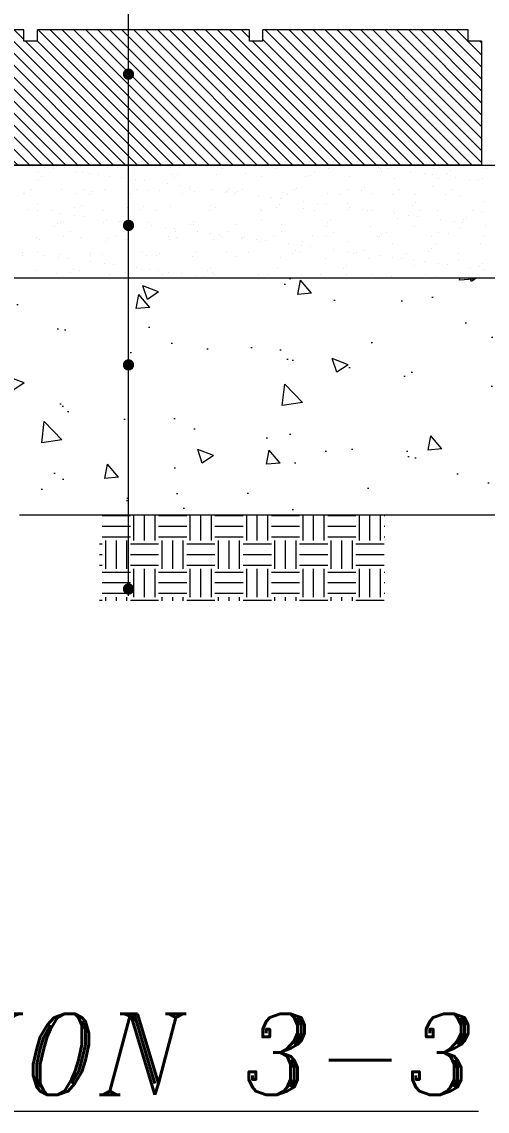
# Model space of a CAD drawing. Header units: centimetres. Extents: x 7997 to 116674, y 1017 to 13844.
# Drawn here: x 20610.7 to 20817.2, y 10329.8 to 10812.5 of the extents above; entities that cross this region are included whole.
import ezdxf

# ---------------------------------------------------------------- set-up
doc = ezdxf.new("R2010")
doc.units = ezdxf.units.CM
doc.header["$LTSCALE"] = 200
for name, color, linetype, lineweight in [('HAT', 8, 'Continuous', 9), ('TEXT', 6, 'Continuous', 18), ('W', 2, 'Continuous', 20)]:
    doc.layers.add(name, color=color, linetype=linetype, lineweight=lineweight)
doc.styles.add('ITALICT', font='italict')

# ---------------------------------------------------------------- blocks, each defined once
blk = doc.blocks.new('*X561')
at = {"color": 0}
for p, q in [((-4567.56, 4032.17), (-4567.56, 4032.17)), ((-4535.84, 4030.45), (-4535.84, 4030.45)), ((-4533.07, 4027.92), (-4533.07, 4027.92)), ((-4520.85, 4032.25), (-4520.85, 4032.25)), ((-4520.31, 4026.52), (-4520.31, 4026.52)), ((-4512.5, 4027.55), (-4512.5, 4027.55)), ((-4500.31, 4029.16), (-4500.31, 4029.16)), ((-4479.93, 4031.84), (-4479.93, 4031.84)), ((-4474.93, 4029.13), (-4474.93, 4029.13)), ((-4474.14, 4032.34), (-4474.14, 4032.34)), ((-4472.12, 4032.87), (-4472.12, 4032.87)), ((-4459.93, 4034.47), (-4459.93, 4034.47)), ((-4427.42, 4032.42), (-4427.42, 4032.42)), ((-4414.91, 4028.61), (-4414.91, 4028.61)), ((-4412.14, 4026.08), (-4412.14, 4026.08)), ((-4380.71, 4032.51), (-4380.71, 4032.51)), ((-4354, 4027.29), (-4354, 4027.29)), ((-4334, 4032.59), (-4334, 4032.59)), ((-4327.98, 4026.62), (-4327.98, 4026.62)), ((-4293.98, 4026.77), (-4293.98, 4026.77)), ((-4288.72, 4027.12), (-4288.72, 4027.12)), ((-4287.29, 4032.68), (-4287.29, 4032.68)), ((-4250.34, 4026.94), (-4250.34, 4026.94)), ((-4240.57, 4032.76), (-4240.57, 4032.76)), ((-4223.84, 4026.72), (-4223.84, 4026.72)), ((-4216.03, 4027.74), (-4216.03, 4027.74)), ((-4209.83, 4028.4), (-4209.83, 4028.4)), ((-4203.84, 4029.35), (-4203.84, 4029.35)), ((-4193.86, 4032.85), (-4193.86, 4032.85)), ((-4183.47, 4032.03), (-4183.47, 4032.03)), ((-4175.66, 4033.06), (-4175.66, 4033.06)), ((-4170.57, 4028.9), (-4170.57, 4028.9)), ((-4163.46, 4034.67), (-4163.46, 4034.67)), ((-4564.28, 4023.07), (-4564.28, 4023.07)), ((-4560.69, 4021.21), (-4560.69, 4021.21)), ((-4552.88, 4022.24), (-4552.88, 4022.24)), ((-4540.68, 4023.84), (-4540.68, 4023.84)), ((-4525.01, 4023.57), (-4525.01, 4023.57)), ((-4486.64, 4023.39), (-4486.64, 4023.39)), ((-4446.13, 4024.84), (-4446.13, 4024.84)), ((-4406.86, 4025.35), (-4406.86, 4025.35)), ((-4368.49, 4025.16), (-4368.49, 4025.16)), ((-4304.6, 4016.09), (-4304.6, 4016.09)), ((-4296.79, 4017.11), (-4296.79, 4017.11)), ((-4291.22, 4024.24), (-4291.22, 4024.24)), ((-4284.59, 4018.72), (-4284.59, 4018.72)), ((-4264.22, 4021.4), (-4264.22, 4021.4)), ((-4256.41, 4022.43), (-4256.41, 4022.43)), ((-4244.22, 4024.03), (-4244.22, 4024.03)), ((-4233.07, 4025.44), (-4233.07, 4025.44)), ((-4173.05, 4024.93), (-4173.05, 4024.93)), ((-4170.29, 4022.39), (-4170.29, 4022.39)), ((-4545.24, 4008.05), (-4545.24, 4008.05)), ((-4537.83, 4013.23), (-4537.83, 4013.23)), ((-4531.5, 4009.2), (-4531.5, 4009.2)), ((-4520.02, 4015.96), (-4520.02, 4015.96)), ((-4504.73, 4009.51), (-4504.73, 4009.51)), ((-4491.12, 4013.31), (-4491.12, 4013.31)), ((-4484.79, 4009.28), (-4484.79, 4009.28)), ((-4465.47, 4010.01), (-4465.47, 4010.01)), ((-4460, 4015.45), (-4460, 4015.45)), ((-4457.24, 4012.91), (-4457.24, 4012.91)), ((-4444.41, 4013.4), (-4444.41, 4013.4)), ((-4438.08, 4009.37), (-4438.08, 4009.37)), ((-4427.09, 4009.82), (-4427.09, 4009.82)), ((-4399.09, 4014.12), (-4399.09, 4014.12)), ((-4397.69, 4013.48), (-4397.69, 4013.48)), ((-4391.37, 4009.45), (-4391.37, 4009.45)), ((-4386.58, 4011.28), (-4386.58, 4011.28)), ((-4377.54, 4006.48), (-4377.54, 4006.48)), ((-4365.35, 4008.09), (-4365.35, 4008.09)), ((-4350.98, 4013.57), (-4350.98, 4013.57)), ((-4347.32, 4011.78), (-4347.32, 4011.78)), ((-4344.97, 4010.77), (-4344.97, 4010.77)), ((-4344.66, 4009.54), (-4344.66, 4009.54)), ((-4339.07, 4013.6), (-4339.07, 4013.6)), ((-4337.16, 4011.8), (-4337.16, 4011.8)), ((-4336.31, 4011.07), (-4336.31, 4011.07)), ((-4324.97, 4013.4), (-4324.97, 4013.4)), ((-4308.95, 4011.6), (-4308.95, 4011.6)), ((-4304.27, 4013.65), (-4304.27, 4013.65)), ((-4297.94, 4009.62), (-4297.94, 4009.62)), ((-4278.17, 4012.28), (-4278.17, 4012.28)), ((-4268.43, 4013.06), (-4268.43, 4013.06)), ((-4257.56, 4013.74), (-4257.56, 4013.74)), ((-4251.23, 4009.71), (-4251.23, 4009.71)), ((-4229.17, 4013.56), (-4229.17, 4013.56)), ((-4218.14, 4011.76), (-4218.14, 4011.76)), ((-4215.38, 4009.23), (-4215.38, 4009.23)), ((-4210.85, 4013.82), (-4210.85, 4013.82)), ((-4204.52, 4009.79), (-4204.52, 4009.79)), ((-4190.8, 4013.37), (-4190.8, 4013.37)), ((-4164.13, 4013.91), (-4164.13, 4013.91)), ((-4157.81, 4009.88), (-4157.81, 4009.88)), ((-4157.24, 4010.44), (-4157.24, 4010.44)), ((-4565.11, 4002.8), (-4565.11, 4002.8)), ((-4505.09, 4002.28), (-4505.09, 4002.28)), ((-4502.33, 3999.75), (-4502.33, 3999.75)), ((-4446.1, 3997.46), (-4446.1, 3997.46)), ((-4444.19, 4000.96), (-4444.19, 4000.96)), ((-4425.73, 4000.14), (-4425.73, 4000.14)), ((-4417.92, 4001.17), (-4417.92, 4001.17)), ((-4405.72, 4002.77), (-4405.72, 4002.77)), ((-4385.35, 4005.45), (-4385.35, 4005.45)), ((-4384.16, 4000.44), (-4384.16, 4000.44)), ((-4381.4, 3997.91), (-4381.4, 3997.91)), ((-4327.03, 3997.72), (-4327.03, 3997.72)), ((-4323.26, 3999.11), (-4323.26, 3999.11)), ((-4287.77, 3998.22), (-4287.77, 3998.22)), ((-4263.24, 3998.6), (-4263.24, 3998.6)), ((-4249.4, 3998.04), (-4249.4, 3998.04)), ((-4208.89, 3999.5), (-4208.89, 3999.5)), ((-4202.33, 3997.27), (-4202.33, 3997.27)), ((-4169.62, 4000), (-4169.62, 4000)), ((-4563.33, 3994.17), (-4563.33, 3994.17)), ((-4555.45, 3994.61), (-4555.45, 3994.61)), ((-4550.18, 3989.12), (-4550.18, 3989.12)), ((-4524.07, 3994.67), (-4524.07, 3994.67)), ((-4508.73, 3994.69), (-4508.73, 3994.69)), ((-4506.48, 3989.51), (-4506.48, 3989.51)), ((-4498.67, 3990.54), (-4498.67, 3990.54)), ((-4489.28, 3987.79), (-4489.28, 3987.79)), ((-4486.48, 3992.14), (-4486.48, 3992.14)), ((-4485.7, 3994.48), (-4485.7, 3994.48)), ((-4466.1, 3994.82), (-4466.1, 3994.82)), ((-4462.02, 3994.78), (-4462.02, 3994.78)), ((-4458.29, 3995.85), (-4458.29, 3995.85)), ((-4445.18, 3995.94), (-4445.18, 3995.94)), ((-4429.26, 3987.27), (-4429.26, 3987.27)), ((-4415.31, 3994.86), (-4415.31, 3994.86)), ((-4405.92, 3996.44), (-4405.92, 3996.44)), ((-4368.6, 3994.94), (-4368.6, 3994.94)), ((-4367.55, 3996.26), (-4367.55, 3996.26)), ((-4321.88, 3995.03), (-4321.88, 3995.03)), ((-4275.17, 3995.11), (-4275.17, 3995.11)), ((-4260.47, 3996.06), (-4260.47, 3996.06)), ((-4228.46, 3995.2), (-4228.46, 3995.2)), ((-4210.01, 3989.7), (-4210.01, 3989.7)), ((-4202.21, 3990.73), (-4202.21, 3990.73)), ((-4190.01, 3992.33), (-4190.01, 3992.33)), ((-4181.75, 3995.28), (-4181.75, 3995.28)), ((-4169.64, 3995.02), (-4169.64, 3995.02)), ((-4161.83, 3996.04), (-4161.83, 3996.04)), ((-4567.23, 3981.51), (-4567.23, 3981.51)), ((-4547.42, 3986.58), (-4547.42, 3986.58)), ((-4546.86, 3984.19), (-4546.86, 3984.19)), ((-4544.3, 3979.14), (-4544.3, 3979.14)), ((-4539.05, 3985.22), (-4539.05, 3985.22)), ((-4526.85, 3986.82), (-4526.85, 3986.82)), ((-4503.78, 3980.6), (-4503.78, 3980.6)), ((-4464.52, 3981.1), (-4464.52, 3981.1)), ((-4426.49, 3984.74), (-4426.49, 3984.74)), ((-4426.15, 3980.92), (-4426.15, 3980.92)), ((-4385.64, 3982.38), (-4385.64, 3982.38)), ((-4368.35, 3985.95), (-4368.35, 3985.95)), ((-4346.37, 3982.88), (-4346.37, 3982.88)), ((-4308.33, 3985.43), (-4308.33, 3985.43)), ((-4308, 3982.7), (-4308, 3982.7)), ((-4305.56, 3982.9), (-4305.56, 3982.9)), ((-4290.77, 3979.07), (-4290.77, 3979.07)), ((-4282.96, 3980.1), (-4282.96, 3980.1)), ((-4270.76, 3981.7), (-4270.76, 3981.7)), ((-4267.49, 3984.16), (-4267.49, 3984.16)), ((-4250.39, 3984.38), (-4250.39, 3984.38)), ((-4247.42, 3984.11), (-4247.42, 3984.11)), ((-4242.58, 3985.41), (-4242.58, 3985.41)), ((-4230.39, 3987.02), (-4230.39, 3987.02)), ((-4228.22, 3984.66), (-4228.22, 3984.66)), ((-4189.85, 3984.47), (-4189.85, 3984.47)), ((-4187.4, 3983.59), (-4187.4, 3983.59)), ((-4184.63, 3981.06), (-4184.63, 3981.06)), ((-4566.1, 3971.55), (-4566.1, 3971.55)), ((-4534.37, 3974.63), (-4534.37, 3974.63)), ((-4525.72, 3975.67), (-4525.72, 3975.67)), ((-4519.39, 3971.64), (-4519.39, 3971.64)), ((-4479, 3975.75), (-4479, 3975.75)), ((-4474.35, 3974.11), (-4474.35, 3974.11)), ((-4472.68, 3971.72), (-4472.68, 3971.72)), ((-4471.58, 3971.58), (-4471.58, 3971.58)), ((-4432.29, 3975.84), (-4432.29, 3975.84)), ((-4425.97, 3971.81), (-4425.97, 3971.81)), ((-4413.44, 3972.78), (-4413.44, 3972.78)), ((-4385.58, 3975.92), (-4385.58, 3975.92)), ((-4379.25, 3971.89), (-4379.25, 3971.89)), ((-4371.52, 3968.44), (-4371.52, 3968.44)), ((-4363.71, 3969.47), (-4363.71, 3969.47)), ((-4353.42, 3972.27), (-4353.42, 3972.27)), ((-4351.52, 3971.07), (-4351.52, 3971.07)), ((-4350.65, 3969.73), (-4350.65, 3969.73)), ((-4338.87, 3976), (-4338.87, 3976)), ((-4332.54, 3971.98), (-4332.54, 3971.98)), ((-4331.14, 3973.75), (-4331.14, 3973.75)), ((-4326.09, 3968.82), (-4326.09, 3968.82)), ((-4323.33, 3974.78), (-4323.33, 3974.78)), ((-4311.14, 3976.39), (-4311.14, 3976.39)), ((-4292.51, 3970.94), (-4292.51, 3970.94)), ((-4292.16, 3976.09), (-4292.16, 3976.09)), ((-4286.83, 3969.32), (-4286.83, 3969.32)), ((-4285.83, 3972.06), (-4285.83, 3972.06)), ((-4248.45, 3969.13), (-4248.45, 3969.13)), ((-4245.44, 3976.17), (-4245.44, 3976.17)), ((-4239.12, 3972.14), (-4239.12, 3972.14)), ((-4232.49, 3970.43), (-4232.49, 3970.43)), ((-4229.73, 3967.89), (-4229.73, 3967.89)), ((-4207.94, 3970.59), (-4207.94, 3970.59)), ((-4198.73, 3976.26), (-4198.73, 3976.26)), ((-4192.41, 3972.23), (-4192.41, 3972.23)), ((-4171.58, 3969.1), (-4171.58, 3969.1)), ((-4168.68, 3971.09), (-4168.68, 3971.09)), ((-4562.39, 3965.26), (-4562.39, 3965.26)), ((-4523.12, 3965.76), (-4523.12, 3965.76)), ((-4519.44, 3960.94), (-4519.44, 3960.94)), ((-4516.67, 3958.41), (-4516.67, 3958.41)), ((-4484.75, 3965.58), (-4484.75, 3965.58)), ((-4458.53, 3959.62), (-4458.53, 3959.62)), ((-4444.46, 3958.83), (-4444.46, 3958.83)), ((-4444.24, 3967.04), (-4444.24, 3967.04)), ((-4432.27, 3960.44), (-4432.27, 3960.44)), ((-4411.9, 3963.12), (-4411.9, 3963.12)), ((-4404.97, 3967.54), (-4404.97, 3967.54)), ((-4404.09, 3964.15), (-4404.09, 3964.15)), ((-4398.51, 3959.1), (-4398.51, 3959.1)), ((-4391.89, 3965.76), (-4391.89, 3965.76)), ((-4366.6, 3967.36), (-4366.6, 3967.36)), ((-4543.35, 3950.24), (-4543.35, 3950.24)), ((-4543.33, 3957.04), (-4543.33, 3957.04)), ((-4513.02, 3949.81), (-4513.02, 3949.81)), ((-4502.84, 3951.7), (-4502.84, 3951.7)), ((-4496.62, 3957.13), (-4496.62, 3957.13)), ((-4492.65, 3952.49), (-4492.65, 3952.49)), ((-4484.84, 3953.52), (-4484.84, 3953.52)), ((-4472.65, 3955.12), (-4472.65, 3955.12)), ((-4463.58, 3952.2), (-4463.58, 3952.2)), ((-4452.27, 3957.81), (-4452.27, 3957.81)), ((-4449.91, 3957.21), (-4449.91, 3957.21)), ((-4425.2, 3952.02), (-4425.2, 3952.02)), ((-4403.19, 3957.3), (-4403.19, 3957.3)), ((-4395.75, 3956.57), (-4395.75, 3956.57)), ((-4384.69, 3953.48), (-4384.69, 3953.48)), ((-4356.48, 3957.38), (-4356.48, 3957.38)), ((-4345.43, 3953.98), (-4345.43, 3953.98)), ((-4337.6, 3957.78), (-4337.6, 3957.78)), ((-4309.77, 3957.47), (-4309.77, 3957.47)), ((-4307.06, 3953.79), (-4307.06, 3953.79)), ((-4277.58, 3957.26), (-4277.58, 3957.26)), ((-4274.82, 3954.73), (-4274.82, 3954.73)), ((-4266.54, 3955.25), (-4266.54, 3955.25)), ((-4263.06, 3957.55), (-4263.06, 3957.55)), ((-4227.28, 3955.75), (-4227.28, 3955.75)), ((-4216.68, 3955.93), (-4216.68, 3955.93)), ((-4216.56, 3950), (-4216.56, 3950)), ((-4216.35, 3957.64), (-4216.35, 3957.64)), ((-4196.18, 3952.68), (-4196.18, 3952.68)), ((-4188.91, 3955.57), (-4188.91, 3955.57)), ((-4188.38, 3953.71), (-4188.38, 3953.71)), ((-4176.18, 3955.32), (-4176.18, 3955.32)), ((-4169.63, 3957.72), (-4169.63, 3957.72)), ((-4156.65, 3955.42), (-4156.65, 3955.42)), ((-4155.81, 3958), (-4155.81, 3958)), ((-4565.59, 3942.89), (-4565.59, 3942.89)), ((-4564.53, 3947.78), (-4564.53, 3947.78)), ((-4561.77, 3945.25), (-4561.77, 3945.25)), ((-4553.4, 3944.49), (-4553.4, 3944.49)), ((-4533.03, 3947.18), (-4533.03, 3947.18)), ((-4525.22, 3948.2), (-4525.22, 3948.2)), ((-4503.63, 3946.45), (-4503.63, 3946.45)), ((-4443.6, 3945.94), (-4443.6, 3945.94)), ((-4440.84, 3943.4), (-4440.84, 3943.4)), ((-4382.7, 3944.61), (-4382.7, 3944.61)), ((-4325.14, 3939.91), (-4325.14, 3939.91)), ((-4322.68, 3944.1), (-4322.68, 3944.1)), ((-4319.91, 3941.56), (-4319.91, 3941.56)), ((-4297.31, 3939.37), (-4297.31, 3939.37)), ((-4285.88, 3940.41), (-4285.88, 3940.41)), ((-4276.94, 3942.05), (-4276.94, 3942.05)), ((-4269.13, 3943.08), (-4269.13, 3943.08)), ((-4261.77, 3942.77), (-4261.77, 3942.77)), ((-4256.93, 3944.69), (-4256.93, 3944.69)), ((-4247.51, 3940.23), (-4247.51, 3940.23)), ((-4236.56, 3947.37), (-4236.56, 3947.37)), ((-4228.75, 3948.4), (-4228.75, 3948.4)), ((-4207, 3941.69), (-4207, 3941.69)), ((-4201.75, 3942.25), (-4201.75, 3942.25)), ((-4198.98, 3939.72), (-4198.98, 3939.72)), ((-4167.73, 3942.19), (-4167.73, 3942.19)), ((-4561.44, 3936.36), (-4561.44, 3936.36)), ((-4560.31, 3938.02), (-4560.31, 3938.02)), ((-4522.18, 3936.86), (-4522.18, 3936.86)), ((-4513.6, 3938.1), (-4513.6, 3938.1)), ((-4483.81, 3936.68), (-4483.81, 3936.68)), ((-4466.89, 3938.19), (-4466.89, 3938.19)), ((-4443.29, 3938.14), (-4443.29, 3938.14)), ((-4420.18, 3938.27), (-4420.18, 3938.27)), ((-4404.03, 3938.64), (-4404.03, 3938.64)), ((-4373.47, 3938.36), (-4373.47, 3938.36)), ((-4365.66, 3938.45), (-4365.66, 3938.45)), ((-4326.75, 3938.44), (-4326.75, 3938.44)), ((-4317.31, 3936.74), (-4317.31, 3936.74)), ((-4309.5, 3937.76), (-4309.5, 3937.76)), ((-4280.04, 3938.53), (-4280.04, 3938.53)), ((-4233.33, 3938.61), (-4233.33, 3938.61)), ((-4186.62, 3938.7), (-4186.62, 3938.7))]:
    blk.add_line(p, q, dxfattribs=at)
blk = doc.blocks.new('*X558')
at = {"color": 0}
for p, q in [((-5507.65, 1093.75), (-5500, 1093.75)), ((-5496.88, 1071.88), (-5496.88, 1094.54)), ((-5487.5, 1071.88), (-5487.5, 1094.54)), ((-5478.12, 1071.88), (-5478.12, 1094.54)), ((-5475, 1093.75), (-5450, 1093.75)), ((-5446.88, 1071.88), (-5446.88, 1094.54)), ((-5437.5, 1071.88), (-5437.5, 1094.54)), ((-5428.12, 1071.88), (-5428.12, 1094.54)), ((-5425, 1093.75), (-5400, 1093.75)), ((-5396.88, 1071.88), (-5396.88, 1094.54)), ((-5387.5, 1071.88), (-5387.5, 1094.54)), ((-5378.12, 1071.88), (-5378.12, 1094.54)), ((-5375, 1093.75), (-5350, 1093.75)), ((-5346.88, 1071.88), (-5346.88, 1094.54)), ((-5337.5, 1071.88), (-5337.5, 1094.54)), ((-5328.12, 1071.88), (-5328.12, 1094.54)), ((-5325, 1093.75), (-5300, 1093.75)), ((-5296.88, 1071.88), (-5296.88, 1094.54)), ((-5287.5, 1071.88), (-5287.5, 1094.54)), ((-5278.12, 1071.88), (-5278.12, 1094.54)), ((-5275, 1093.75), (-5254.42, 1093.75)), ((-5050.77, 1093.75), (-5050, 1093.75)), ((-5046.88, 1071.88), (-5046.88, 1094.54)), ((-5037.5, 1071.88), (-5037.5, 1094.54)), ((-5028.12, 1071.88), (-5028.12, 1094.54)), ((-5025, 1093.75), (-5000, 1093.75)), ((-4996.88, 1071.88), (-4996.88, 1094.54)), ((-4987.5, 1071.88), (-4987.5, 1094.54)), ((-4978.12, 1071.88), (-4978.12, 1094.54)), ((-4975, 1093.75), (-4950, 1093.75)), ((-4946.88, 1071.88), (-4946.88, 1094.54)), ((-4937.5, 1071.88), (-4937.5, 1094.54)), ((-4928.12, 1071.88), (-4928.12, 1094.54)), ((-4925, 1093.75), (-4900, 1093.75)), ((-4896.88, 1071.88), (-4896.88, 1094.54)), ((-4887.5, 1071.88), (-4887.5, 1094.54)), ((-4878.12, 1071.88), (-4878.12, 1094.54)), ((-4875, 1093.75), (-4850, 1093.75)), ((-4846.88, 1071.88), (-4846.88, 1094.54)), ((-4837.5, 1071.88), (-4837.5, 1094.54)), ((-4828.12, 1071.88), (-4828.12, 1094.54)), ((-4825, 1093.75), (-4800, 1093.75)), ((-5507.65, 1084.38), (-5500, 1084.38)), ((-5475, 1084.38), (-5450, 1084.38)), ((-5425, 1084.38), (-5400, 1084.38)), ((-5375, 1084.38), (-5350, 1084.38)), ((-5325, 1084.38), (-5300, 1084.38)), ((-5275, 1084.38), (-5254.42, 1084.38)), ((-5050.77, 1084.38), (-5050, 1084.38)), ((-5025, 1084.38), (-5000, 1084.38)), ((-4975, 1084.38), (-4950, 1084.38)), ((-4925, 1084.38), (-4900, 1084.38)), ((-4875, 1084.38), (-4850, 1084.38)), ((-4825, 1084.38), (-4800, 1084.38)), ((-5507.65, 1075), (-5500, 1075)), ((-5503.12, 1046.88), (-5503.12, 1071.88)), ((-5475, 1075), (-5450, 1075)), ((-5471.88, 1046.88), (-5471.88, 1071.88)), ((-5462.5, 1046.88), (-5462.5, 1071.88)), ((-5453.12, 1046.88), (-5453.12, 1071.88)), ((-5425, 1075), (-5400, 1075)), ((-5421.88, 1046.88), (-5421.88, 1071.88)), ((-5412.5, 1046.88), (-5412.5, 1071.88)), ((-5403.12, 1046.88), (-5403.12, 1071.88)), ((-5375, 1075), (-5350, 1075)), ((-5371.88, 1046.88), (-5371.88, 1071.88)), ((-5362.5, 1046.88), (-5362.5, 1071.88)), ((-5353.12, 1046.88), (-5353.12, 1071.88)), ((-5325, 1075), (-5300, 1075)), ((-5321.88, 1046.88), (-5321.88, 1071.88)), ((-5312.5, 1046.88), (-5312.5, 1071.88)), ((-5303.12, 1046.88), (-5303.12, 1071.88)), ((-5275, 1075), (-5254.42, 1075)), ((-5271.88, 1046.88), (-5271.88, 1071.88)), ((-5262.5, 1046.88), (-5262.5, 1071.88)), ((-5050.77, 1075), (-5050, 1075)), ((-5025, 1075), (-5000, 1075)), ((-5021.88, 1046.88), (-5021.88, 1071.88)), ((-5012.5, 1046.88), (-5012.5, 1071.88)), ((-5003.12, 1046.88), (-5003.12, 1071.88)), ((-4975, 1075), (-4950, 1075)), ((-4971.88, 1046.88), (-4971.88, 1071.88)), ((-4962.5, 1046.88), (-4962.5, 1071.88)), ((-4953.12, 1046.88), (-4953.12, 1071.88)), ((-4925, 1075), (-4900, 1075)), ((-4921.88, 1046.88), (-4921.88, 1071.88)), ((-4912.5, 1046.88), (-4912.5, 1071.88)), ((-4903.12, 1046.88), (-4903.12, 1071.88)), ((-4875, 1075), (-4850, 1075)), ((-4871.88, 1046.88), (-4871.88, 1071.88)), ((-4862.5, 1046.88), (-4862.5, 1071.88)), ((-4853.12, 1046.88), (-4853.12, 1071.88)), ((-4825, 1075), (-4800, 1075)), ((-4821.88, 1046.88), (-4821.88, 1071.88)), ((-4812.5, 1046.88), (-4812.5, 1071.88)), ((-4803.12, 1046.88), (-4803.12, 1071.88)), ((-5500, 1068.75), (-5475, 1068.75)), ((-5450, 1068.75), (-5425, 1068.75)), ((-5400, 1068.75), (-5375, 1068.75)), ((-5350, 1068.75), (-5325, 1068.75)), ((-5300, 1068.75), (-5275, 1068.75)), ((-5050, 1068.75), (-5025, 1068.75)), ((-5000, 1068.75), (-4975, 1068.75)), ((-4950, 1068.75), (-4925, 1068.75)), ((-4900, 1068.75), (-4875, 1068.75)), ((-4850, 1068.75), (-4825, 1068.75)), ((-4800, 1068.75), (-4797.53, 1068.75)), ((-5500, 1059.38), (-5475, 1059.38)), ((-5450, 1059.38), (-5425, 1059.38)), ((-5400, 1059.38), (-5375, 1059.38)), ((-5350, 1059.38), (-5325, 1059.38)), ((-5300, 1059.38), (-5275, 1059.38)), ((-5050, 1059.38), (-5025, 1059.38)), ((-5000, 1059.38), (-4975, 1059.38)), ((-4950, 1059.38), (-4925, 1059.38)), ((-4900, 1059.38), (-4875, 1059.38)), ((-4850, 1059.38), (-4825, 1059.38)), ((-4800, 1059.38), (-4797.53, 1059.38)), ((-5507.65, 1043.75), (-5500, 1043.75)), ((-5500, 1050), (-5475, 1050)), ((-5496.88, 1021.88), (-5496.88, 1046.88)), ((-5487.5, 1021.88), (-5487.5, 1046.88)), ((-5478.12, 1021.88), (-5478.12, 1046.88)), ((-5475, 1043.75), (-5450, 1043.75)), ((-5450, 1050), (-5425, 1050)), ((-5446.88, 1021.88), (-5446.88, 1046.88)), ((-5437.5, 1021.88), (-5437.5, 1046.88)), ((-5428.12, 1021.88), (-5428.12, 1046.88)), ((-5425, 1043.75), (-5400, 1043.75)), ((-5400, 1050), (-5375, 1050)), ((-5396.88, 1021.88), (-5396.88, 1046.88)), ((-5387.5, 1021.88), (-5387.5, 1046.88)), ((-5378.12, 1021.88), (-5378.12, 1046.88)), ((-5375, 1043.75), (-5350, 1043.75)), ((-5350, 1050), (-5325, 1050)), ((-5346.88, 1021.88), (-5346.88, 1046.88)), ((-5337.5, 1021.88), (-5337.5, 1046.88)), ((-5328.12, 1021.88), (-5328.12, 1046.88)), ((-5325, 1043.75), (-5300, 1043.75)), ((-5300, 1050), (-5275, 1050)), ((-5296.88, 1021.88), (-5296.88, 1046.88)), ((-5287.5, 1021.88), (-5287.5, 1046.88)), ((-5278.12, 1021.88), (-5278.12, 1046.88)), ((-5275, 1043.75), (-5254.42, 1043.75)), ((-5050.77, 1043.75), (-5050, 1043.75)), ((-5050, 1050), (-5025, 1050)), ((-5046.88, 1021.88), (-5046.88, 1046.88)), ((-5037.5, 1021.88), (-5037.5, 1046.88)), ((-5028.12, 1021.88), (-5028.12, 1046.88)), ((-5025, 1043.75), (-5000, 1043.75)), ((-5000, 1050), (-4975, 1050)), ((-4996.88, 1021.88), (-4996.88, 1046.88)), ((-4987.5, 1021.88), (-4987.5, 1046.88)), ((-4978.12, 1021.88), (-4978.12, 1046.88)), ((-4975, 1043.75), (-4950, 1043.75)), ((-4950, 1050), (-4925, 1050)), ((-4946.88, 1021.88), (-4946.88, 1046.88)), ((-4937.5, 1021.88), (-4937.5, 1046.88)), ((-4928.12, 1021.88), (-4928.12, 1046.88)), ((-4925, 1043.75), (-4900, 1043.75)), ((-4900, 1050), (-4875, 1050)), ((-4896.88, 1021.88), (-4896.88, 1046.88)), ((-4887.5, 1021.88), (-4887.5, 1046.88)), ((-4878.12, 1021.88), (-4878.12, 1046.88)), ((-4875, 1043.75), (-4850, 1043.75)), ((-4850, 1050), (-4825, 1050)), ((-4846.88, 1021.88), (-4846.88, 1046.88)), ((-4837.5, 1021.88), (-4837.5, 1046.88)), ((-4828.12, 1021.88), (-4828.12, 1046.88)), ((-4825, 1043.75), (-4800, 1043.75)), ((-4800, 1050), (-4797.53, 1050)), ((-5507.65, 1034.38), (-5500, 1034.38)), ((-5475, 1034.38), (-5450, 1034.38)), ((-5425, 1034.38), (-5400, 1034.38)), ((-5375, 1034.38), (-5350, 1034.38)), ((-5325, 1034.38), (-5300, 1034.38)), ((-5275, 1034.38), (-5254.42, 1034.38)), ((-5050.77, 1034.38), (-5050, 1034.38)), ((-5025, 1034.38), (-5000, 1034.38)), ((-4975, 1034.38), (-4950, 1034.38)), ((-4925, 1034.38), (-4900, 1034.38)), ((-4875, 1034.38), (-4850, 1034.38)), ((-4825, 1034.38), (-4800, 1034.38)), ((-5507.65, 1025), (-5500, 1025)), ((-5475, 1025), (-5450, 1025)), ((-5425, 1025), (-5400, 1025)), ((-5375, 1025), (-5350, 1025)), ((-5325, 1025), (-5300, 1025)), ((-5275, 1025), (-5254.42, 1025)), ((-5050.77, 1025), (-5050, 1025)), ((-5025, 1025), (-5000, 1025)), ((-4975, 1025), (-4950, 1025)), ((-4925, 1025), (-4900, 1025)), ((-4875, 1025), (-4850, 1025)), ((-4825, 1025), (-4800, 1025)), ((-5503.12, 1018.4), (-5503.12, 1021.88)), ((-5500, 1018.75), (-5475, 1018.75)), ((-5471.88, 1018.4), (-5471.88, 1021.88)), ((-5462.5, 1018.4), (-5462.5, 1021.88)), ((-5453.12, 1018.4), (-5453.12, 1021.88)), ((-5450, 1018.75), (-5425, 1018.75)), ((-5421.88, 1018.4), (-5421.88, 1021.88)), ((-5412.5, 1018.4), (-5412.5, 1021.88)), ((-5403.12, 1018.4), (-5403.12, 1021.88)), ((-5400, 1018.75), (-5375, 1018.75)), ((-5371.88, 1018.4), (-5371.88, 1021.88)), ((-5362.5, 1018.4), (-5362.5, 1021.88)), ((-5353.12, 1018.4), (-5353.12, 1021.88)), ((-5350, 1018.75), (-5325, 1018.75)), ((-5321.88, 1018.4), (-5321.88, 1021.88)), ((-5312.5, 1018.4), (-5312.5, 1021.88)), ((-5303.12, 1018.4), (-5303.12, 1021.88)), ((-5300, 1018.75), (-5275, 1018.75)), ((-5271.88, 1018.4), (-5271.88, 1021.88)), ((-5262.5, 1018.4), (-5262.5, 1021.88)), ((-5050, 1018.75), (-5025, 1018.75)), ((-5021.88, 1018.4), (-5021.88, 1021.88)), ((-5012.5, 1018.4), (-5012.5, 1021.88)), ((-5003.12, 1018.4), (-5003.12, 1021.88)), ((-5000, 1018.75), (-4975, 1018.75)), ((-4971.88, 1018.4), (-4971.88, 1021.88)), ((-4962.5, 1018.4), (-4962.5, 1021.88)), ((-4953.12, 1018.4), (-4953.12, 1021.88)), ((-4950, 1018.75), (-4925, 1018.75)), ((-4921.88, 1018.4), (-4921.88, 1021.88)), ((-4912.5, 1018.4), (-4912.5, 1021.88)), ((-4903.12, 1018.4), (-4903.12, 1021.88)), ((-4900, 1018.75), (-4875, 1018.75)), ((-4871.88, 1018.4), (-4871.88, 1021.88)), ((-4862.5, 1018.4), (-4862.5, 1021.88)), ((-4853.12, 1018.4), (-4853.12, 1021.88)), ((-4850, 1018.75), (-4825, 1018.75)), ((-4821.88, 1018.4), (-4821.88, 1021.88)), ((-4812.5, 1018.4), (-4812.5, 1021.88)), ((-4803.12, 1018.4), (-4803.12, 1021.88)), ((-4800, 1018.75), (-4797.53, 1018.75))]:
    blk.add_line(p, q, dxfattribs=at)
blk = doc.blocks.new('*X559')
at = {"color": 0}
for p, q in [((-7146.09, 7448.6), (-7028.47, 7566.22)), ((-7146.09, 7459.21), (-7039.07, 7566.22)), ((-7146.09, 7469.81), (-7049.68, 7566.22)), ((-7146.09, 7480.42), (-7060.29, 7566.22)), ((-7146.09, 7491.02), (-7070.89, 7566.22)), ((-7146.09, 7501.63), (-7081.5, 7566.22)), ((-7146.09, 7512.24), (-7092.11, 7566.22)), ((-7146.09, 7522.84), (-7102.71, 7566.22)), ((-7146.09, 7533.45), (-7113.32, 7566.22)), ((-7146.09, 7544.06), (-7123.93, 7566.22)), ((-7137.86, 7446.22), (-7017.86, 7566.22)), ((-7127.25, 7446.22), (-7007.25, 7566.22)), ((-7116.65, 7446.22), (-6996.65, 7566.22)), ((-7106.04, 7446.22), (-6986.04, 7566.22)), ((-7095.43, 7446.22), (-6975.43, 7566.22)), ((-7084.83, 7446.22), (-6964.83, 7566.22)), ((-7074.22, 7446.22), (-6954.22, 7566.22)), ((-7042.4, 7446.22), (-6922.4, 7566.22)), ((-7031.79, 7446.22), (-6911.79, 7566.22)), ((-7021.19, 7446.22), (-6901.19, 7566.22)), ((-7010.58, 7446.22), (-6890.58, 7566.22)), ((-6999.97, 7446.22), (-6879.97, 7566.22)), ((-6989.37, 7446.22), (-6869.37, 7566.22)), ((-6978.76, 7446.22), (-6858.76, 7566.22)), ((-6968.15, 7446.22), (-6848.15, 7566.22)), ((-6957.55, 7446.22), (-6837.55, 7566.22)), ((-6946.94, 7446.22), (-6826.94, 7566.22)), ((-6940.09, 7559.14), (-6933.01, 7566.22)), ((-6936.33, 7446.22), (-6816.33, 7566.22)), ((-6925.73, 7446.22), (-6805.73, 7566.22)), ((-6915.12, 7446.22), (-6795.12, 7566.22)), ((-6904.51, 7446.22), (-6784.51, 7566.22)), ((-6893.91, 7446.22), (-6773.91, 7566.22)), ((-6883.3, 7446.22), (-6763.3, 7566.22)), ((-6872.69, 7446.22), (-6752.69, 7566.22)), ((-6840.87, 7446.22), (-6720.87, 7566.22)), ((-6830.27, 7446.22), (-6710.27, 7566.22)), ((-6819.66, 7446.22), (-6699.66, 7566.22)), ((-6809.05, 7446.22), (-6689.05, 7566.22)), ((-6798.45, 7446.22), (-6678.45, 7566.22)), ((-6787.84, 7446.22), (-6667.84, 7566.22)), ((-6777.23, 7446.22), (-6657.23, 7566.22)), ((-6766.63, 7446.22), (-6646.63, 7566.22)), ((-6756.02, 7446.22), (-6636.02, 7566.22)), ((-6745.42, 7446.22), (-6625.42, 7566.22)), ((-6740.09, 7557.61), (-6731.48, 7566.22)), ((-6734.81, 7446.22), (-6614.81, 7566.22)), ((-6724.2, 7446.22), (-6604.2, 7566.22)), ((-6713.6, 7446.22), (-6593.6, 7566.22)), ((-6702.99, 7446.22), (-6582.99, 7566.22)), ((-6692.38, 7446.22), (-6572.38, 7566.22)), ((-6681.78, 7446.22), (-6561.78, 7566.22)), ((-6671.17, 7446.22), (-6558.09, 7559.3)), ((-7146.09, 7554.66), (-7144.53, 7556.22)), ((-7063.61, 7446.22), (-6952.09, 7557.75)), ((-7053.01, 7446.22), (-6943.01, 7556.22)), ((-6862.09, 7446.22), (-6752.09, 7556.22)), ((-6851.48, 7446.22), (-6741.48, 7556.22)), ((-6660.56, 7446.22), (-6550.56, 7556.22)), ((-6649.96, 7446.22), (-6546.09, 7550.09)), ((-6639.35, 7446.22), (-6546.09, 7539.48)), ((-6628.74, 7446.22), (-6546.09, 7528.88)), ((-6618.14, 7446.22), (-6546.09, 7518.27)), ((-6607.53, 7446.22), (-6546.09, 7507.66)), ((-6596.92, 7446.22), (-6546.09, 7497.06)), ((-6586.32, 7446.22), (-6546.09, 7486.45)), ((-6575.71, 7446.22), (-6546.09, 7475.84)), ((-6565.1, 7446.22), (-6546.09, 7465.24)), ((-6554.5, 7446.22), (-6546.09, 7454.63))]:
    blk.add_line(p, q, dxfattribs=at)

msp = doc.modelspace()

# ---------------------------------------------------------------- hatches: boundary and pattern name
at = {"layer": 'HAT'}
h = msp.add_hatch(dxfattribs=at)
h.set_pattern_fill('AR-CONC', color=256, scale=10, style=0)
h.set_pattern_definition([(130, (19443.795, 6730.596), (-71.726, -6.2752), [7.5, -82.5]), (185, (19443.795, 6730.596), (13.8751, 75.2192), [6, -66]), (79.5486, (19437.82, 6730.07), (-57.8509, 68.944), [6.374, -70.1142]), (133.8158, (19443.795, 6750.6), (-106.7241, -16.5519), [11.25, -123.75]), (83.3644, (19434.9, 6749.22), (-93.4663, 97.4118), [9.561, -105.1713]), (188.8158, (19443.8, 6750.6), (-93.4662, 97.412), [9, -99]), (159, (19433.795, 6745.596), (-59.6907, -40.2619), [7.5, -82.5]), (214, (19433.795, 6745.596), (-24.3315, 72.515), [6, -66]), (108.5486, (19428.82, 6742.24), (-84.0223, 32.253), [6.374, -70.1142]), (142.5, (19443.795, 6730.596), (-1.21599, 33.28939), [0, -65.2, 0, -67, 0, -66.25]), (172.5, (19443.795, 6730.596), (-26.30695, 39.44117), [0, -38.2, 0, -63.7, 0, -25.25]), (212.5, (19466.095, 6730.596), (-53.38224, -2.25549), [0, -25, 0, -78, 0, -103.5]), (222.5, (19476.095, 6730.596), (-58.3186, 10.0105), [0, -32.5, 0, -51.8, 0, -73.5])])
edge = h.paths.add_edge_path()
edge.add_line((20609.647, 10593.9573), (20978.593, 10593.9573))
edge.add_line((20978.593, 10593.9573), (20978.593, 10595.6017))
edge.add_arc((20978.6615, 10596.9124), 1.3125, 92.992414, 267.007586, ccw=False)
edge.add_line((20978.593, 10598.2231), (20978.593, 10698.9573))
edge.add_line((20978.593, 10698.9573), (20573.8474, 10698.9573))
edge.add_line((20573.8474, 10698.9573), (20609.647, 10593.9573))
edge = h.paths.add_edge_path()
edge.add_line((20978.593, 10593.9573), (21055.0349, 10593.9573))
edge.add_line((21055.0349, 10593.9573), (21055.0349, 10698.9573))
edge.add_line((21055.0349, 10698.9573), (20978.593, 10698.9573))
edge.add_line((20978.593, 10698.9573), (20978.593, 10598.2231))
edge.add_arc((20978.6615, 10596.9124), 1.3125, -92.992414, 92.992414, ccw=False)
edge.add_line((20978.593, 10595.6017), (20978.593, 10593.9573))

# ---------------------------------------------------------------- linework, layer by layer
msp.add_line((20509.647, 10748.9573), (21055.0349, 10748.9573), dxfattribs=at)
at = {"layer": 'TEXT', "color": 2}
msp.add_line((20658.1108, 10558.1697), (20658.1108, 11036.112), dxfattribs=at)
at = {"layer": 'W'}
for p, q in [((20611.647, 10808.9573), (20520.647, 10808.9573)), ((20611.647, 10803.9573), (20611.647, 10808.9573)), ((20711.647, 10808.9573), (20617.647, 10808.9573)), ((20617.647, 10803.9573), (20617.647, 10808.9573)), ((20711.647, 10803.9573), (20711.647, 10808.9573)), ((20808.647, 10808.9573), (20717.647, 10808.9573)), ((20717.647, 10803.9573), (20717.647, 10808.9573)), ((20808.647, 10803.9573), (20808.647, 10808.9573)), ((20617.647, 10803.9573), (20611.647, 10803.9573)), ((20717.647, 10803.9573), (20711.647, 10803.9573)), ((20814.647, 10803.9573), (20808.647, 10803.9573)), ((20814.647, 10803.9573), (20814.647, 10748.9573)), ((20814.647, 10748.9573), (20509.647, 10748.9573)), ((21055.0349, 10698.9573), (20509.647, 10698.9573)), ((21055.0349, 10593.9573), (20609.647, 10593.9573))]:
    msp.add_line(p, q, dxfattribs=at)
at = {"layer": 'W', "color": 2, "const_width": 2.375}
for points in [[(20656.7297, 10789.3227, 1), (20659.3547, 10789.3227, 1)], [(20656.7297, 10722.3033, 1), (20659.3547, 10722.3033, 1)], [(20656.7297, 10660.4965, 1), (20659.3547, 10660.4965, 1)], [(20656.7297, 10561.2173, 1), (20659.3547, 10561.2173, 1)]]:
    msp.add_lwpolyline(points, format="xyb", close=True, dxfattribs=at)

# ---------------------------------------------------------------- block references
at = {"layer": 'HAT', "xscale": -0.49999999999955, "yscale": 0.49999999999955, "zscale": 0.5}
for name, p in [('*X559', (17241.6043, 7025.8484)), ('*X561', (18532.9091, 8731.4368)), ('*X558', (18246.4034, 10046.6855))]:
    msp.add_blockref(name, p, dxfattribs=at)

# ---------------------------------------------------------------- texts
at = {"layer": 'TEXT', "style": 'ITALICT'}
msp.add_text('%%U SECTION 3-3', height=36, dxfattribs=at).set_placement((20427.566, 10337.022))

doc.saveas('drawing.dxf')
